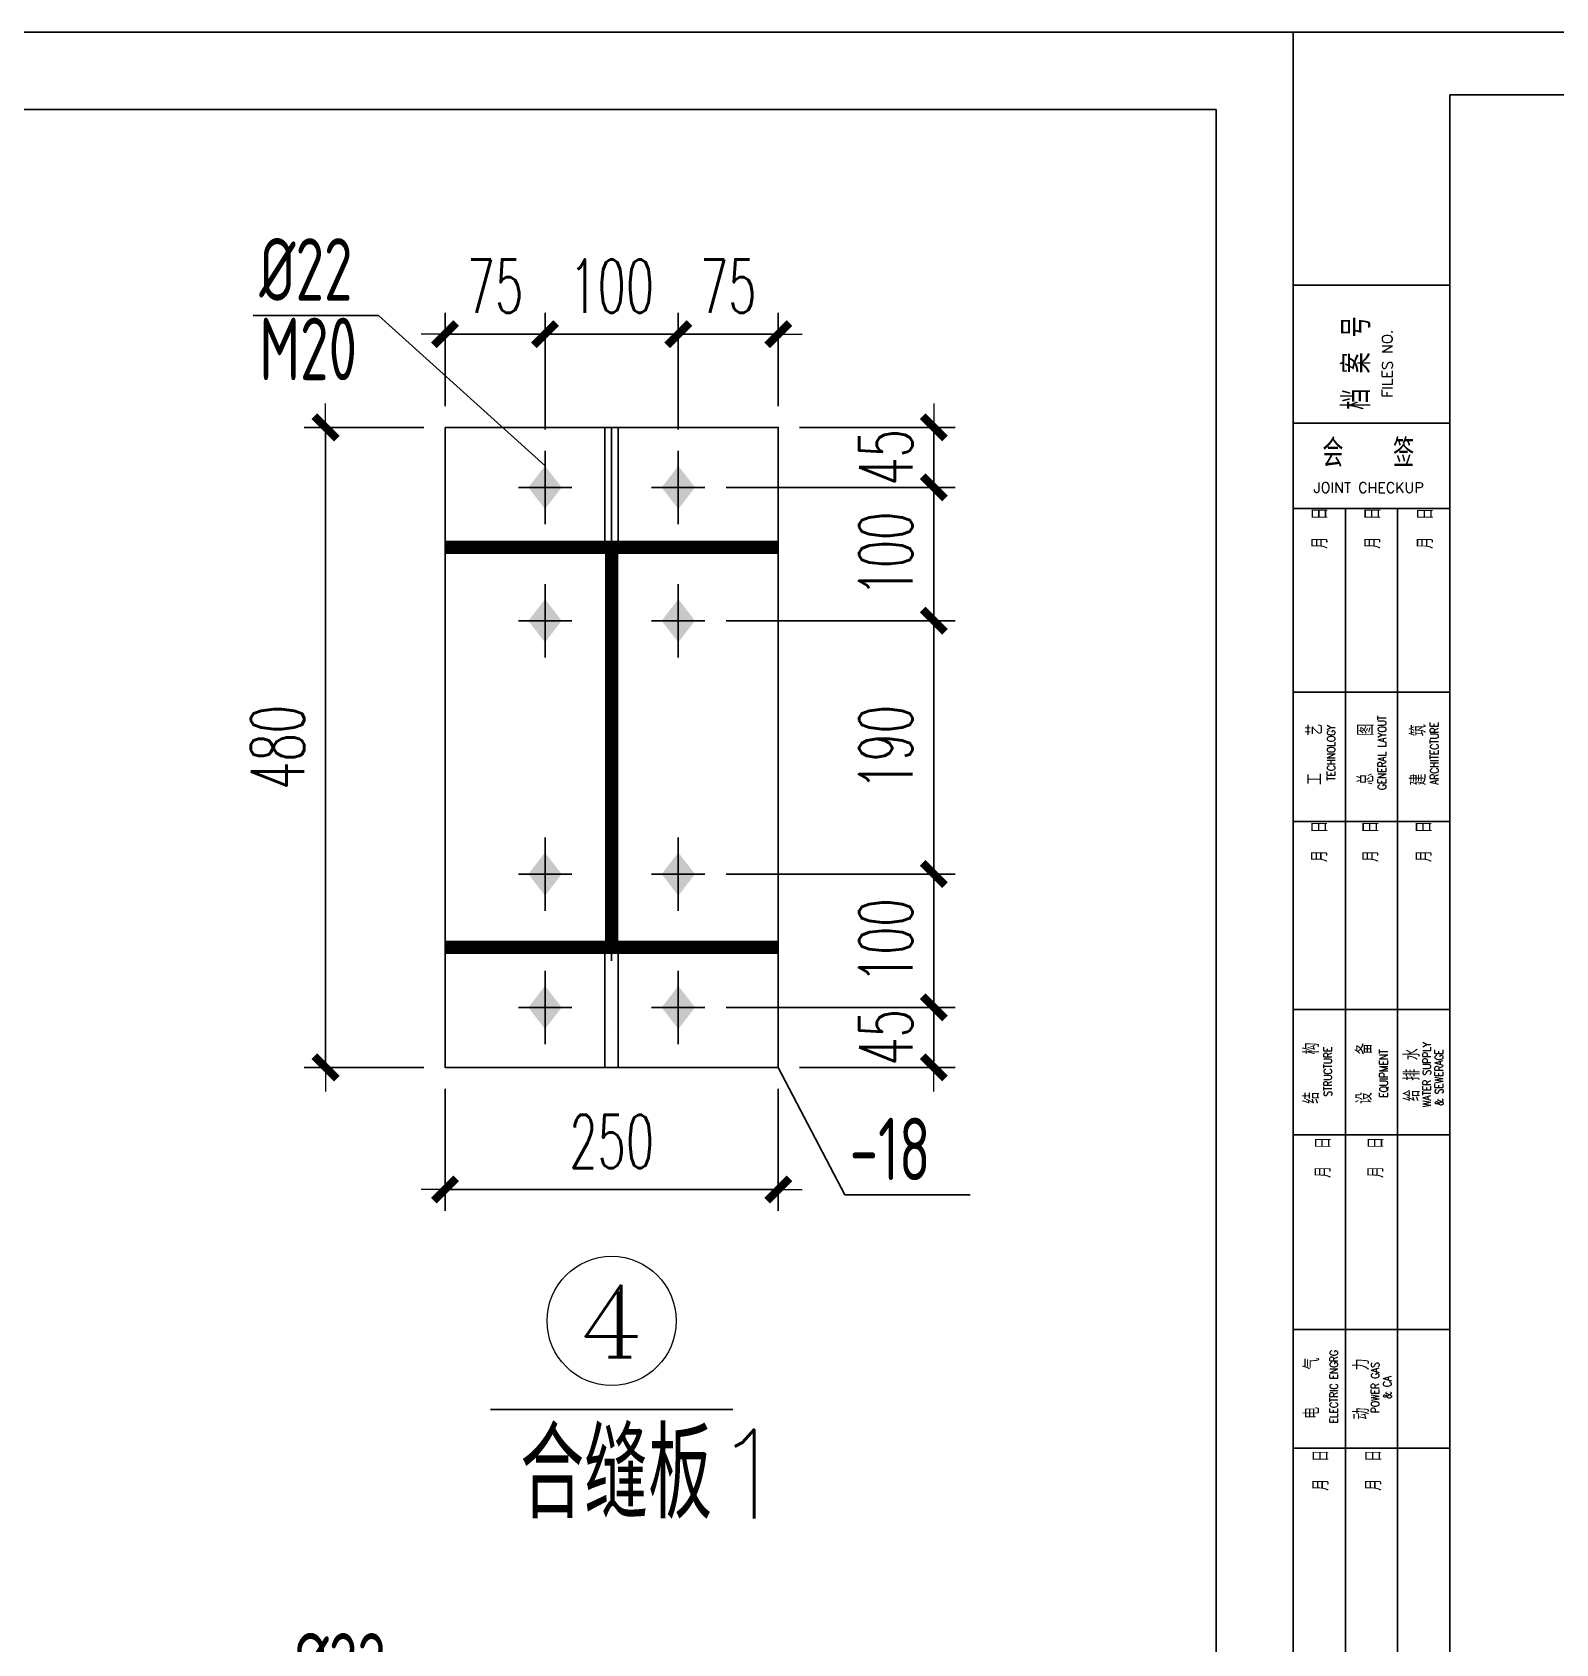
# Model space of a CAD drawing. Header units: inches. Extents: x 129725932 to 129894734, y 55771230 to 55809283.
# Drawn here: x 129799889 to 129803317, y 55805657 to 55809283 of the extents above; entities that cross this region are included whole.
import ezdxf
from ezdxf.enums import TextEntityAlignment as Align

# ---------------------------------------------------------------- set-up
doc = ezdxf.new("R2010")
doc.units = ezdxf.units.IN
doc.header["$MEASUREMENT"] = 0
doc.linetypes.add('ACAD_ISO04W100', pattern=[30, 24, -3, 0, -3])
doc.linetypes.add('CENTER', pattern=[50.8, 31.75, -6.35, 6.35, -6.35])
for name, color, linetype in [('10', 7, 'Continuous'), ('TEXT', 7, 'Continuous'), ('TK', 140, 'Continuous'), ('尺寸标注', 8, 'Continuous'), ('轴线', 1, 'ACAD_ISO04W100'), ('钢梁', 3, 'Continuous')]:
    doc.layers.add(name, color=color, linetype=linetype)
for name, color, linetype, lineweight in [('灰线', 253, 'Continuous', 5), ('轴线层', 1, 'CENTER', 15), ('钢架', 7, 'Continuous', 25)]:
    doc.layers.add(name, color=color, linetype=linetype, lineweight=lineweight)
doc.styles.add('ARIAL', font='swisscl.ttf', dxfattribs={"width": 0.7})
doc.styles.add('COMPLEX', font='COMPLEX')
doc.styles.add('DIM_FONT', font='romans.shx', dxfattribs={"width": 0.618, "bigfont": '1hztxt.shx'})
doc.styles.add('HZ1', font='romand.shx', dxfattribs={"width": 0.7, "height": 300, "bigfont": 'hzxy.shx'})
doc.styles.add('HZXY', font='romand.shx', dxfattribs={"bigfont": 'hzxy.shx'})
doc.styles.add('ROMANC', font='romanc.shx', dxfattribs={"width": 0.8, "bigfont": 'hztxt.shx'})
doc.styles.add('ROMAND', font='ROMAND.shx', dxfattribs={"width": 0.85})
doc.styles.get("Standard").update_dxf_attribs({"font": 'txt', "bigfont": 'gbcbig.shx'})
doc.styles.add('TSSD_Rein', font='tssdeng.shx', dxfattribs={"width": 0.7, "bigfont": 'atssdchn.shx'})
doc.dimstyles.new('WGH(3)', dxfattribs={"dimscale": 1.2, "dimtxt": 100, "dimasz": 0.3, "dimexe": 40, "dimexo": 40, "dimgap": 40, "dimtad": 1, "dimdec": 0, "dimlfac": 0.333333, "dimzin": 0, "dimdsep": 46, "dimtxsty": 'DIM_FONT', "dimblk1": '_DIMX', "dimblk2": '_DIMX', "dimsah": 1, "dimcen": 0.09, "dimclrd": 3, "dimclre": 3, "dimclrt": 7, "dimadec": 0, "dimazin": 0, "dimtfac": 1, "dimtdec": 0, "dimtix": 1, "dimtmove": 2, "dimatfit": 3, "dimldrblk": '_DIMX', "dimfxl": 0, "dimtolj": 1, "dimtzin": 0, "dimarcsym": 0})

# ---------------------------------------------------------------- blocks, each defined once
blk = doc.blocks.new('TK')
at = {"layer": 'TK', "lineweight": -3}
for p, q in [((6334425.8, 2858636.6), (6334425.8, 2870306.6)), ((6334425.8, 2858636.6), (6334425.8, 2870306.6)), ((6334425.8, 2870306.6), (6350948.5, 2870306.6)), ((6334425.8, 2870306.6), (6350948.5, 2870306.6)), ((6334425.8, 2870306.6), (6350948.5, 2870306.6)), ((6334425.8, 2870306.6), (6350948.5, 2870306.6)), ((6350948.5, 2858636.6), (6350948.5, 2870306.6)), ((6350948.5, 2858636.6), (6350948.5, 2870306.6)), ((6334917, 2858833.1), (6334917, 2870110.2)), ((6334917, 2858833.1), (6334917, 2870110.2)), ((6334917, 2870110.2), (6350752, 2870110.2)), ((6334917, 2870110.2), (6350752, 2870110.2)), ((6350752, 2870110.2), (6350752, 2858833.1)), ((6350752, 2870110.2), (6350752, 2858833.1)), ((6334425.8, 2869513), (6334917, 2869513)), ((6334917, 2869080.6), (6334425.8, 2869080.6)), ((6334917, 2868812.9), (6334425.8, 2868812.9)), ((6334589.5, 2864883.6), (6334589.5, 2868812.9)), ((6334753.1, 2864883.6), (6334753.1, 2868812.9)), ((6334917, 2868236.4), (6334425.8, 2868236.4)), ((6334917, 2867830.6), (6334425.8, 2867830.6)), ((6334917, 2867241.9), (6334425.8, 2867241.9)), ((6334917, 2866848.3), (6334425.8, 2866848.3)), ((6334917, 2866238.1), (6334425.8, 2866238.1)), ((6334917, 2865866), (6334425.8, 2865866))]:
    blk.add_line(p, q, dxfattribs=at)
at = {"layer": 'TK', "lineweight": -3, "style": 'HZ1', "text_generation_flag": 6, "width": 0.8}
blk.add_text('档 案 号', height=87.04, rotation=270, dxfattribs=at).set_placement((6334668, 2869122.3))
at = {"layer": 'TK', "lineweight": -3, "text_generation_flag": 6}
for s, height, rotation, style, width, p in [('FILES NO.', 32.64, 270, 'ROMANC', 1, (6334737.3, 2869267.3)), ('会   签', 87.04, 180, 'HZ1', 0.8, (6334661.2, 2868943.4)), ('JOINT CHECKUP', 32.639, 180, 'ROMANC', 1, (6334662.5, 2868862)), ('  月  日', 49.12, 270, 'HZ1', 0.8, (6334533.8, 2868723.8)), ('  月  日', 49.12, 270, 'HZ1', 0.8, (6334699.7, 2868723.8)), ('  月  日', 49.12, 270, 'HZ1', 0.8, (6334864.7, 2868723.5)), ('GENERAL LAYOUT', 25.54, 270, 'ROMAND', 0.8, (6334717.3, 2868046.6)), ('工    艺', 49.12, 270, 'HZ1', 0.8, (6334517.5, 2868041.6)), ('TECHNOLOGY', 25.54, 270, 'ROMAND', 0.8, (6334557.9, 2868046.6)), ('总    图', 49.12, 270, 'HZ1', 0.8, (6334677.8, 2868041.6)), ('建    筑', 49.12, 270, 'HZ1', 0.8, (6334842.4, 2868040.1)), ('ARCHITECTURE', 25.54, 270, 'ROMAND', 0.8, (6334881.5, 2868045.1)), ('  月  日', 49.12, 270, 'HZ1', 0.8, (6334533.1, 2867741.2)), ('  月  日', 49.12, 270, 'HZ1', 0.8, (6334693.4, 2867741.2)), ('  月  日', 49.12, 270, 'HZ1', 0.8, (6334860.6, 2867741.2)), ('结    构', 49.12, 270, 'HZ1', 0.8, (6334507.3, 2867041.6)), ('设    备', 49.12, 270, 'HZ1', 0.8, (6334672.6, 2867041)), ('WATER SUPPLY', 25.54, 270, 'ROMAND', 0.8, (6334858, 2867037.5)), ('STRUCTURE', 25.54, 270, 'ROMAND', 0.8, (6334547.3, 2867046.6)), ('EQUIPMENT', 25.54, 270, 'ROMAND', 0.8, (6334722.5, 2867040.8)), ('给 排 水', 49.12, 270, 'HZ1', 0.8, (6334822.6, 2867036.6)), ('& SEWERAGE', 25.54, 270, 'ROMAND', 0.8, (6334896.1, 2867028)), ('  月  日', 49.12, 270, 'HZ1', 0.8, (6334544.1, 2866750.4)), ('  月  日', 49.12, 270, 'HZ1', 0.8, (6334709.4, 2866750.4)), ('电    气', 49.12, 270, 'HZ1', 0.8, (6334508.2, 2866053.5)), ('ELECTRIC ENGRG', 25.54, 270, 'ROMAND', 0.8, (6334566.1, 2866058.5)), ('动    力', 49.12, 270, 'HZ1', 0.8, (6334664, 2866050.9)), ('POWER GAS', 25.54, 270, 'ROMAND', 0.8, (6334695.6, 2866055.9)), ('& CA', 26.11, 270, 'ROMAND', 0.8, (6334733.7, 2866055.9)), ('  月  日', 49.12, 270, 'HZ1', 0.8, (6334537.2, 2865769.1)), ('  月  日', 49.12, 270, 'HZ1', 0.8, (6334702.5, 2865769.1))]:
    blk.add_text(s, height=height, rotation=rotation, dxfattribs=dict(at, style=style, width=width)).set_placement(p, align=Align.CENTER)
at = {"layer": 'TK', "lineweight": -3}
for tag, height, style, width, p in [('DISCIPLINE', 58.9, 'HZXY', 1, (6349472.7, 2859435.4)), ('PROJECT-NAME', 98.2, 'HZXY', 0.8, (6344531.8, 2859366.2)), ('ITEM-NAME', 98.2, 'HZXY', 0.8, (6346423, 2859369.9)), ('STATUS', 58.9, 'HZXY', 0.8, (6350406.5, 2859350.8)), ('版本号', 58.9, 'HZXY', 1, (6342281.9, 2859251.5)), ('REWORK-DATE', 58.9, 'ARIAL', 1, (6342814.4, 2859259)), ('SCALE', 58.9, 'ARIAL', 1, (6349470.2, 2859271.1)), ('DRAWING-TITLE', 98.2, 'HZXY', 0.8, (6347969.5, 2859229.5)), ('REWORK-DATE', 58.9, 'ARIAL', 1, (6342814.4, 2859087.1)), ('DRAWING-TITLE', 98.2, 'HZXY', 0.8, (6347970.5, 2859098.8)), ('DATE', 58.9, 'ARIAL', 1, (6349468, 2859092.1)), ('版本号', 58.9, 'HZXY', 1, (6342281.9, 2859078.2)), ('PROJECT-NUMBER', 58.9, 'ARIAL', 0.9, (6350395.7, 2859013.3)), ('DRAWING-TITLE', 98.2, 'HZXY', 0.8, (6347972.1, 2858962.5)), ('DRAWING-NUMBER', 58.9, 'ARIAL', 1, (6349470.8, 2858922)), ('版本号', 58.9, 'HZXY', 1, (6342281.9, 2858912.2)), ('REWORK-DATE', 58.9, 'ARIAL', 1, (6342814.4, 2858915.2))]:
    blk.add_attdef(tag, text='', height=height, dxfattribs=dict(at, style=style, width=width)).set_placement(p, align=Align.MIDDLE)
blk = doc.blocks.new('_DIMX')
blk.add_line((-150, 0), (150, 0))
at = {"const_width": 50}
blk.add_lwpolyline([(-70, -70), (70, 70)], dxfattribs=at)
blk = doc.blocks.new('*D255')
at = {"layer": 'Defpoints', "color": 0}
for p in [(129801567.6, 55808393.9), (129801402.6, 55808258.9), (129801917.6, 55808258.9)]:
    blk.add_point(p, dxfattribs=at)
at = {"layer": '灰线', "color": 3, "lineweight": -2}
for p, q in [((129801615.6, 55808393.9), (129801965.6, 55808393.9)), ((129801917.6, 55808394.3), (129801917.6, 55808394.6)), ((129801917.6, 55808393.9), (129801917.6, 55808258.9)), ((129801450.6, 55808258.9), (129801965.6, 55808258.9)), ((129801917.6, 55808258.5), (129801917.6, 55808258.2))]:
    blk.add_line(p, q, dxfattribs=at)
at = {"layer": '灰线', "color": 3, "lineweight": -2, "xscale": 0.3599999999999997, "yscale": 0.3599999999999997, "zscale": 0.3599999999999997}
for p, rotation in [((129801917.6, 55808393.9), 270), ((129801917.6, 55808258.9), 90)]:
    blk.add_blockref('_DIMX', p, dxfattribs=dict(at, rotation=rotation))
at = {"layer": '灰线', "color": 7, "insert": (129801809.6, 55808326.4), "char_height": 120, "attachment_point": 5, "rotation": 90, "style": 'DIM_FONT'}
blk.add_mtext('\\A1;45', dxfattribs=at)
blk = doc.blocks.new('*D256')
at = {"layer": 'Defpoints', "color": 0}
for p in [(129801402.6, 55808258.9), (129801402.6, 55807958.9), (129801917.6, 55807958.9)]:
    blk.add_point(p, dxfattribs=at)
at = {"layer": '灰线', "color": 3, "lineweight": -2}
for p, q in [((129801450.6, 55808258.9), (129801965.6, 55808258.9)), ((129801917.6, 55808258.5), (129801917.6, 55807959.3)), ((129801450.6, 55807958.9), (129801965.6, 55807958.9))]:
    blk.add_line(p, q, dxfattribs=at)
at = {"layer": '灰线', "color": 3, "lineweight": -2, "xscale": 0.3599999999999997, "yscale": 0.3599999999999997, "zscale": 0.3599999999999997}
for p, rotation in [((129801917.6, 55808258.9), 90), ((129801917.6, 55807958.9), 270)]:
    blk.add_blockref('_DIMX', p, dxfattribs=dict(at, rotation=rotation))
at = {"layer": '灰线', "color": 7, "insert": (129801809.6, 55808108.9), "char_height": 120, "attachment_point": 5, "rotation": 90, "style": 'DIM_FONT'}
blk.add_mtext('\\A1;100', dxfattribs=at)
blk = doc.blocks.new('*D257')
at = {"layer": 'Defpoints', "color": 0}
for p in [(129801402.6, 55807388.9), (129801402.6, 55807088.9), (129801917.6, 55807088.9)]:
    blk.add_point(p, dxfattribs=at)
at = {"layer": '灰线', "color": 3, "lineweight": -2}
for p, q in [((129801450.6, 55807388.9), (129801965.6, 55807388.9)), ((129801917.6, 55807388.5), (129801917.6, 55807089.3)), ((129801450.6, 55807088.9), (129801965.6, 55807088.9))]:
    blk.add_line(p, q, dxfattribs=at)
at = {"layer": '灰线', "color": 3, "lineweight": -2, "xscale": 0.3599999999999997, "yscale": 0.3599999999999997, "zscale": 0.3599999999999997}
for p, rotation in [((129801917.6, 55807388.9), 90), ((129801917.6, 55807088.9), 270)]:
    blk.add_blockref('_DIMX', p, dxfattribs=dict(at, rotation=rotation))
at = {"layer": '灰线', "color": 7, "insert": (129801809.6, 55807238.9), "char_height": 120, "attachment_point": 5, "rotation": 90, "style": 'DIM_FONT'}
blk.add_mtext('\\A1;100', dxfattribs=at)
blk = doc.blocks.new('*D258')
at = {"layer": 'Defpoints', "color": 0}
for p in [(129801402.6, 55807088.9), (129801567.6, 55806953.9), (129801917.6, 55806953.9)]:
    blk.add_point(p, dxfattribs=at)
at = {"layer": '灰线', "color": 3, "lineweight": -2}
for p, q in [((129801450.6, 55807088.9), (129801965.6, 55807088.9)), ((129801917.6, 55807089.3), (129801917.6, 55807089.6)), ((129801917.6, 55807088.9), (129801917.6, 55806953.9)), ((129801615.6, 55806953.9), (129801965.6, 55806953.9)), ((129801917.6, 55806953.5), (129801917.6, 55806953.2))]:
    blk.add_line(p, q, dxfattribs=at)
at = {"layer": '灰线', "color": 3, "lineweight": -2, "xscale": 0.3599999999999997, "yscale": 0.3599999999999997, "zscale": 0.3599999999999997}
for p, rotation in [((129801917.6, 55807088.9), 270), ((129801917.6, 55806953.9), 90)]:
    blk.add_blockref('_DIMX', p, dxfattribs=dict(at, rotation=rotation))
at = {"layer": '灰线', "color": 7, "insert": (129801809.6, 55807021.4), "char_height": 120, "attachment_point": 5, "rotation": 90, "style": 'DIM_FONT'}
blk.add_mtext('\\A1;45', dxfattribs=at)
blk = doc.blocks.new('*D259')
at = {"layer": 'Defpoints', "color": 0}
for p in [(129801042.6, 55808603.8), (129800817.6, 55808393.9), (129801042.6, 55808341.4)]:
    blk.add_point(p, dxfattribs=at)
at = {"layer": '灰线', "color": 3, "lineweight": -2}
for p, q in [((129800817.6, 55808441.9), (129800817.6, 55808651.8)), ((129801042.6, 55808389.4), (129801042.6, 55808651.8)), ((129800818, 55808603.8), (129801042.2, 55808603.8))]:
    blk.add_line(p, q, dxfattribs=at)
at = {"layer": '灰线', "color": 3, "lineweight": -2, "xscale": 0.3599999999999997, "yscale": 0.3599999999999997, "zscale": 0.3599999999999997, "rotation": 180}
blk.add_blockref('_DIMX', (129800817.6, 55808603.8), dxfattribs=at)
at = {"layer": '灰线', "color": 3, "lineweight": -2, "xscale": 0.3599999999999997, "yscale": 0.3599999999999997, "zscale": 0.3599999999999997}
blk.add_blockref('_DIMX', (129801042.6, 55808603.8), dxfattribs=at)
at = {"layer": '灰线', "color": 7, "insert": (129800930.1, 55808711.8), "char_height": 120, "attachment_point": 5, "style": 'DIM_FONT'}
blk.add_mtext('\\A1;75', dxfattribs=at)
blk = doc.blocks.new('*D260')
at = {"layer": 'Defpoints', "color": 0}
for p in [(129801342.6, 55808603.8), (129801042.6, 55808341.4), (129801342.6, 55808341.4)]:
    blk.add_point(p, dxfattribs=at)
at = {"layer": '灰线', "color": 3, "lineweight": -2}
for p, q in [((129801042.6, 55808389.4), (129801042.6, 55808651.8)), ((129801342.6, 55808389.4), (129801342.6, 55808651.8)), ((129801043, 55808603.8), (129801342.2, 55808603.8))]:
    blk.add_line(p, q, dxfattribs=at)
at = {"layer": '灰线', "color": 3, "lineweight": -2, "xscale": 0.3599999999999997, "yscale": 0.3599999999999997, "zscale": 0.3599999999999997, "rotation": 180}
blk.add_blockref('_DIMX', (129801042.6, 55808603.8), dxfattribs=at)
at = {"layer": '灰线', "color": 3, "lineweight": -2, "xscale": 0.3599999999999997, "yscale": 0.3599999999999997, "zscale": 0.3599999999999997}
blk.add_blockref('_DIMX', (129801342.6, 55808603.8), dxfattribs=at)
at = {"layer": '灰线', "color": 7, "insert": (129801192.6, 55808711.8), "char_height": 120, "attachment_point": 5, "style": 'DIM_FONT'}
blk.add_mtext('\\A1;100', dxfattribs=at)
blk = doc.blocks.new('*D261')
at = {"layer": 'Defpoints', "color": 0}
for p in [(129801567.6, 55808603.8), (129801567.6, 55808393.9), (129801342.6, 55808341.4)]:
    blk.add_point(p, dxfattribs=at)
at = {"layer": '灰线', "color": 3, "lineweight": -2}
for p, q in [((129801342.6, 55808389.4), (129801342.6, 55808651.8)), ((129801567.6, 55808441.9), (129801567.6, 55808651.8)), ((129801343, 55808603.8), (129801567.2, 55808603.8))]:
    blk.add_line(p, q, dxfattribs=at)
at = {"layer": '灰线', "color": 3, "lineweight": -2, "xscale": 0.3599999999999997, "yscale": 0.3599999999999997, "zscale": 0.3599999999999997, "rotation": 180}
blk.add_blockref('_DIMX', (129801342.6, 55808603.8), dxfattribs=at)
at = {"layer": '灰线', "color": 3, "lineweight": -2, "xscale": 0.3599999999999997, "yscale": 0.3599999999999997, "zscale": 0.3599999999999997}
blk.add_blockref('_DIMX', (129801567.6, 55808603.8), dxfattribs=at)
at = {"layer": '灰线', "color": 7, "insert": (129801455.1, 55808711.8), "char_height": 120, "attachment_point": 5, "style": 'DIM_FONT'}
blk.add_mtext('\\A1;75', dxfattribs=at)
blk = doc.blocks.new('*D262')
at = {"layer": 'Defpoints', "color": 0}
for p in [(129800548.8, 55808393.9), (129800817.6, 55808393.9), (129800817.6, 55806953.9)]:
    blk.add_point(p, dxfattribs=at)
at = {"layer": '灰线', "color": 3, "lineweight": -2}
for p, q in [((129800769.6, 55808393.9), (129800500.8, 55808393.9)), ((129800548.8, 55806954.3), (129800548.8, 55808393.5)), ((129800769.6, 55806953.9), (129800500.8, 55806953.9))]:
    blk.add_line(p, q, dxfattribs=at)
at = {"layer": '灰线', "color": 3, "lineweight": -2, "xscale": 0.3599999999999997, "yscale": 0.3599999999999997, "zscale": 0.3599999999999997}
for p, rotation in [((129800548.8, 55808393.9), 90), ((129800548.8, 55806953.9), 270)]:
    blk.add_blockref('_DIMX', p, dxfattribs=dict(at, rotation=rotation))
at = {"layer": '灰线', "color": 7, "insert": (129800440.8, 55807673.9), "char_height": 120, "attachment_point": 5, "rotation": 90, "style": 'DIM_FONT'}
blk.add_mtext('\\A1;480', dxfattribs=at)
blk = doc.blocks.new('*D263')
at = {"layer": 'Defpoints', "color": 0}
for p in [(129800817.6, 55806953.9), (129801567.6, 55806953.9), (129800817.6, 55806679.3)]:
    blk.add_point(p, dxfattribs=at)
at = {"layer": '灰线', "color": 3, "lineweight": -2}
for p, q in [((129800817.6, 55806905.9), (129800817.6, 55806631.3)), ((129801567.6, 55806905.9), (129801567.6, 55806631.3)), ((129801567.2, 55806679.3), (129800818, 55806679.3))]:
    blk.add_line(p, q, dxfattribs=at)
at = {"layer": '灰线', "color": 3, "lineweight": -2, "xscale": 0.3599999999999997, "yscale": 0.3599999999999997, "zscale": 0.3599999999999997, "rotation": 180}
blk.add_blockref('_DIMX', (129800817.6, 55806679.3), dxfattribs=at)
at = {"layer": '灰线', "color": 3, "lineweight": -2, "xscale": 0.3599999999999997, "yscale": 0.3599999999999997, "zscale": 0.3599999999999997}
blk.add_blockref('_DIMX', (129801567.6, 55806679.3), dxfattribs=at)
at = {"layer": '灰线', "color": 7, "insert": (129801192.6, 55806787.3), "char_height": 120, "attachment_point": 5, "style": 'DIM_FONT'}
blk.add_mtext('\\A1;250', dxfattribs=at)
blk = doc.blocks.new('*D264')
at = {"layer": 'Defpoints', "color": 0}
for p in [(129801402.6, 55807958.9), (129801917.6, 55807958.9), (129801402.6, 55807388.9)]:
    blk.add_point(p, dxfattribs=at)
at = {"layer": '灰线', "color": 3, "lineweight": -2}
for p, q in [((129801450.6, 55807958.9), (129801965.6, 55807958.9)), ((129801917.6, 55807389.3), (129801917.6, 55807958.5)), ((129801450.6, 55807388.9), (129801965.6, 55807388.9))]:
    blk.add_line(p, q, dxfattribs=at)
at = {"layer": '灰线', "color": 3, "lineweight": -2, "xscale": 0.3599999999999997, "yscale": 0.3599999999999997, "zscale": 0.3599999999999997}
for p, rotation in [((129801917.6, 55807958.9), 90), ((129801917.6, 55807388.9), 270)]:
    blk.add_blockref('_DIMX', p, dxfattribs=dict(at, rotation=rotation))
at = {"layer": '灰线', "color": 7, "insert": (129801809.6, 55807673.9), "char_height": 120, "attachment_point": 5, "rotation": 90, "style": 'DIM_FONT'}
blk.add_mtext('\\A1;190', dxfattribs=at)
blk = doc.blocks.new('轴线标号')
at = {"lineweight": 13}
blk.add_circle((0, 0), 0.5, dxfattribs=at)
at = {"layer": '钢架', "lineweight": 13, "style": 'COMPLEX', "width": 1.041667}
blk.add_attdef('A', text='', height=0.56, dxfattribs=at).set_placement((-0.25, -0.28), (0.25, -0.28), align=Align.FIT)

msp = doc.modelspace()

# ---------------------------------------------------------------- linework, layer by layer
msp.add_line((129800919.9, 55806183.9), (129801465.3, 55806183.9))
at = {"layer": '10', "color": 253}
for p, q in [((129801042.6, 55808341.4), (129801042.6, 55808176.4)), ((129801342.6, 55808341.4), (129801342.6, 55808176.4)), ((129801102.6, 55808258.9), (129800982.6, 55808258.9)), ((129801402.6, 55808258.9), (129801282.6, 55808258.9)), ((129801042.6, 55808041.4), (129801042.6, 55807876.4)), ((129801342.6, 55808041.4), (129801342.6, 55807876.4)), ((129801102.6, 55807958.9), (129800982.6, 55807958.9)), ((129801402.6, 55807958.9), (129801282.6, 55807958.9)), ((129801042.6, 55807471.4), (129801042.6, 55807306.4)), ((129801342.6, 55807471.4), (129801342.6, 55807306.4)), ((129801102.6, 55807388.9), (129800982.6, 55807388.9)), ((129801402.6, 55807388.9), (129801282.6, 55807388.9)), ((129801042.6, 55807171.4), (129801042.6, 55807006.4)), ((129801342.6, 55807171.4), (129801342.6, 55807006.4)), ((129801102.6, 55807088.9), (129800982.6, 55807088.9)), ((129801402.6, 55807088.9), (129801282.6, 55807088.9))]:
    msp.add_line(p, q, dxfattribs=at)
at = {"layer": '10'}
for points in [[(129801042.6, 55808307.6), (129801005.1, 55808258.9), (129801080.1, 55808258.9), (129801042.6, 55808210.1)], [(129801342.6, 55808307.6), (129801305.1, 55808258.9), (129801380.1, 55808258.9), (129801342.6, 55808210.1)], [(129801042.6, 55808007.6), (129801005.1, 55807958.9), (129801080.1, 55807958.9), (129801042.6, 55807910.1)], [(129801342.6, 55808007.6), (129801305.1, 55807958.9), (129801380.1, 55807958.9), (129801342.6, 55807910.1)], [(129801042.6, 55807437.6), (129801005.1, 55807388.9), (129801080.1, 55807388.9), (129801042.6, 55807340.1)], [(129801342.6, 55807437.6), (129801305.1, 55807388.9), (129801380.1, 55807388.9), (129801342.6, 55807340.1)], [(129801042.6, 55807137.6), (129801005.1, 55807088.9), (129801080.1, 55807088.9), (129801042.6, 55807040.1)], [(129801342.6, 55807137.6), (129801305.1, 55807088.9), (129801380.1, 55807088.9), (129801342.6, 55807040.1)]]:
    msp.add_solid(points, dxfattribs=at)
at = {"layer": '尺寸标注'}
for p, q in [((129800385.8, 55808646), (129800668.1, 55808646)), ((129801042.6, 55808307.6), (129800668.1, 55808646)), ((129801567.6, 55806953.9), (129801717.1, 55806667)), ((129801999.4, 55806667), (129801717.1, 55806667))]:
    msp.add_line(p, q, dxfattribs=at)
at = {"layer": '轴线', "ltscale": 50}
msp.add_line((129801192.6, 55808393.9), (129801192.6, 55806953.9), dxfattribs=at)
at = {"layer": '钢梁'}
for p, q in [((129800817.6, 55808123.9), (129801567.6, 55808123.9)), ((129800817.6, 55807223.9), (129801567.6, 55807223.9))]:
    msp.add_line(p, q, dxfattribs=at)
for points in [[(129800817.6, 55808393.9), (129801567.6, 55808393.9), (129801567.6, 55806953.9), (129800817.6, 55806953.9)], [(129801177.6, 55808393.9), (129801207.6, 55808393.9), (129801207.6, 55808123.9), (129801177.6, 55808123.9)], [(129801177.6, 55807223.9), (129801207.6, 55807223.9), (129801207.6, 55806953.9), (129801177.6, 55806953.9)]]:
    msp.add_lwpolyline(points, close=True, dxfattribs=at)
at = {"layer": '钢梁', "const_width": 30}
for points in [[(129800817.6, 55808123.9), (129801567.6, 55808123.9)], [(129801192.6, 55808123.9), (129801192.6, 55807223.9)], [(129801567.6, 55807223.9), (129800817.6, 55807223.9)]]:
    msp.add_lwpolyline(points, dxfattribs=at)

# ---------------------------------------------------------------- block references
for p, xscale, yscale, zscale in [((124194726.7, 53274751.6), 0.8830176671653561, 0.8830176629634453, 0.8830176690173454), ((125258651.1, 53750234.7), 0.7173618336110094, 0.7173618301973851, 0.7173618351155617)]:
    msp.add_blockref('TK', p, dxfattribs=dict(xscale=xscale, yscale=yscale, zscale=zscale))
ref = msp.add_blockref('轴线标号', (129801192.6, 55806383.6), dxfattribs=dict(xscale=290.6235134154558, yscale=290.6235134080052, zscale=290.6235134116318))
ref.add_attrib('A', '4', dxfattribs={"layer": '钢架', "lineweight": 13, "height": 162.7, "style": 'COMPLEX', "width": 1.171875}).set_placement((129801119.9, 55806302.2), (129801265.2, 55806302.2), align=Align.FIT)

# ---------------------------------------------------------------- texts
at = {"layer": 'TEXT', "style": 'TSSD_Rein', "width": 0.7}
for s, p in [('%%C22', (129800399.7, 55808679.1)), ('M20', (129800399.7, 55808500.2)), ('-18', (129801728.3, 55806700.1)), ('%%C22', (129800474.7, 55805540.7))]:
    msp.add_text(s, height=140.62, dxfattribs=at).set_placement(p)
at = {"layer": '轴线层', "color": 4, "linetype": 'ByBlock', "insert": (129800986.7, 55806138.9), "char_height": 200, "width": 731.85, "attachment_point": 1}
msp.add_mtext('合缝板1', dxfattribs=at)

# ---------------------------------------------------------------- dimensions: what is measured, and where the dimension line sits
at = {"layer": '灰线'}
for base, p1, p2, picture, middle in [((129801042.6, 55808603.8), (129800817.6, 55808393.9), (129801042.6, 55808341.4), '*D259', (129800930.1, 55808711.8)), ((129801342.6, 55808603.8), (129801042.6, 55808341.4), (129801342.6, 55808341.4), '*D260', (129801192.6, 55808711.8)), ((129801567.6, 55808603.8), (129801342.6, 55808341.4), (129801567.6, 55808393.9), '*D261', (129801455.1, 55808711.8)), ((129800817.6, 55806679.3), (129801567.6, 55806953.9), (129800817.6, 55806953.9), '*D263', (129801192.6, 55806787.3))]:
    dim = msp.add_linear_dim(base=base, p1=p1, p2=p2, dimstyle='WGH(3)', dxfattribs=at)
    dim.commit()
    dim.dimension.update_dxf_attribs({"geometry": picture, "text_midpoint": middle})
for base, p1, p2, picture, middle in [((129800548.8, 55808393.9), (129800817.6, 55806953.9), (129800817.6, 55808393.9), '*D262', (129800440.8, 55807673.9)), ((129801917.6, 55808258.9), (129801567.6, 55808393.9), (129801402.6, 55808258.9), '*D255', (129801809.6, 55808326.4)), ((129801917.6, 55807958.9), (129801402.6, 55808258.9), (129801402.6, 55807958.9), '*D256', (129801809.6, 55808108.9)), ((129801917.6, 55807958.9), (129801402.6, 55807388.9), (129801402.6, 55807958.9), '*D264', (129801809.6, 55807673.9)), ((129801917.6, 55807088.9), (129801402.6, 55807388.9), (129801402.6, 55807088.9), '*D257', (129801809.6, 55807238.9)), ((129801917.6, 55806953.9), (129801402.6, 55807088.9), (129801567.6, 55806953.9), '*D258', (129801809.6, 55807021.4))]:
    dim = msp.add_linear_dim(base=base, p1=p1, p2=p2, angle=90, dimstyle='WGH(3)', dxfattribs=at)
    dim.commit()
    dim.dimension.update_dxf_attribs({"geometry": picture, "text_midpoint": middle})

doc.saveas('drawing.dxf')
